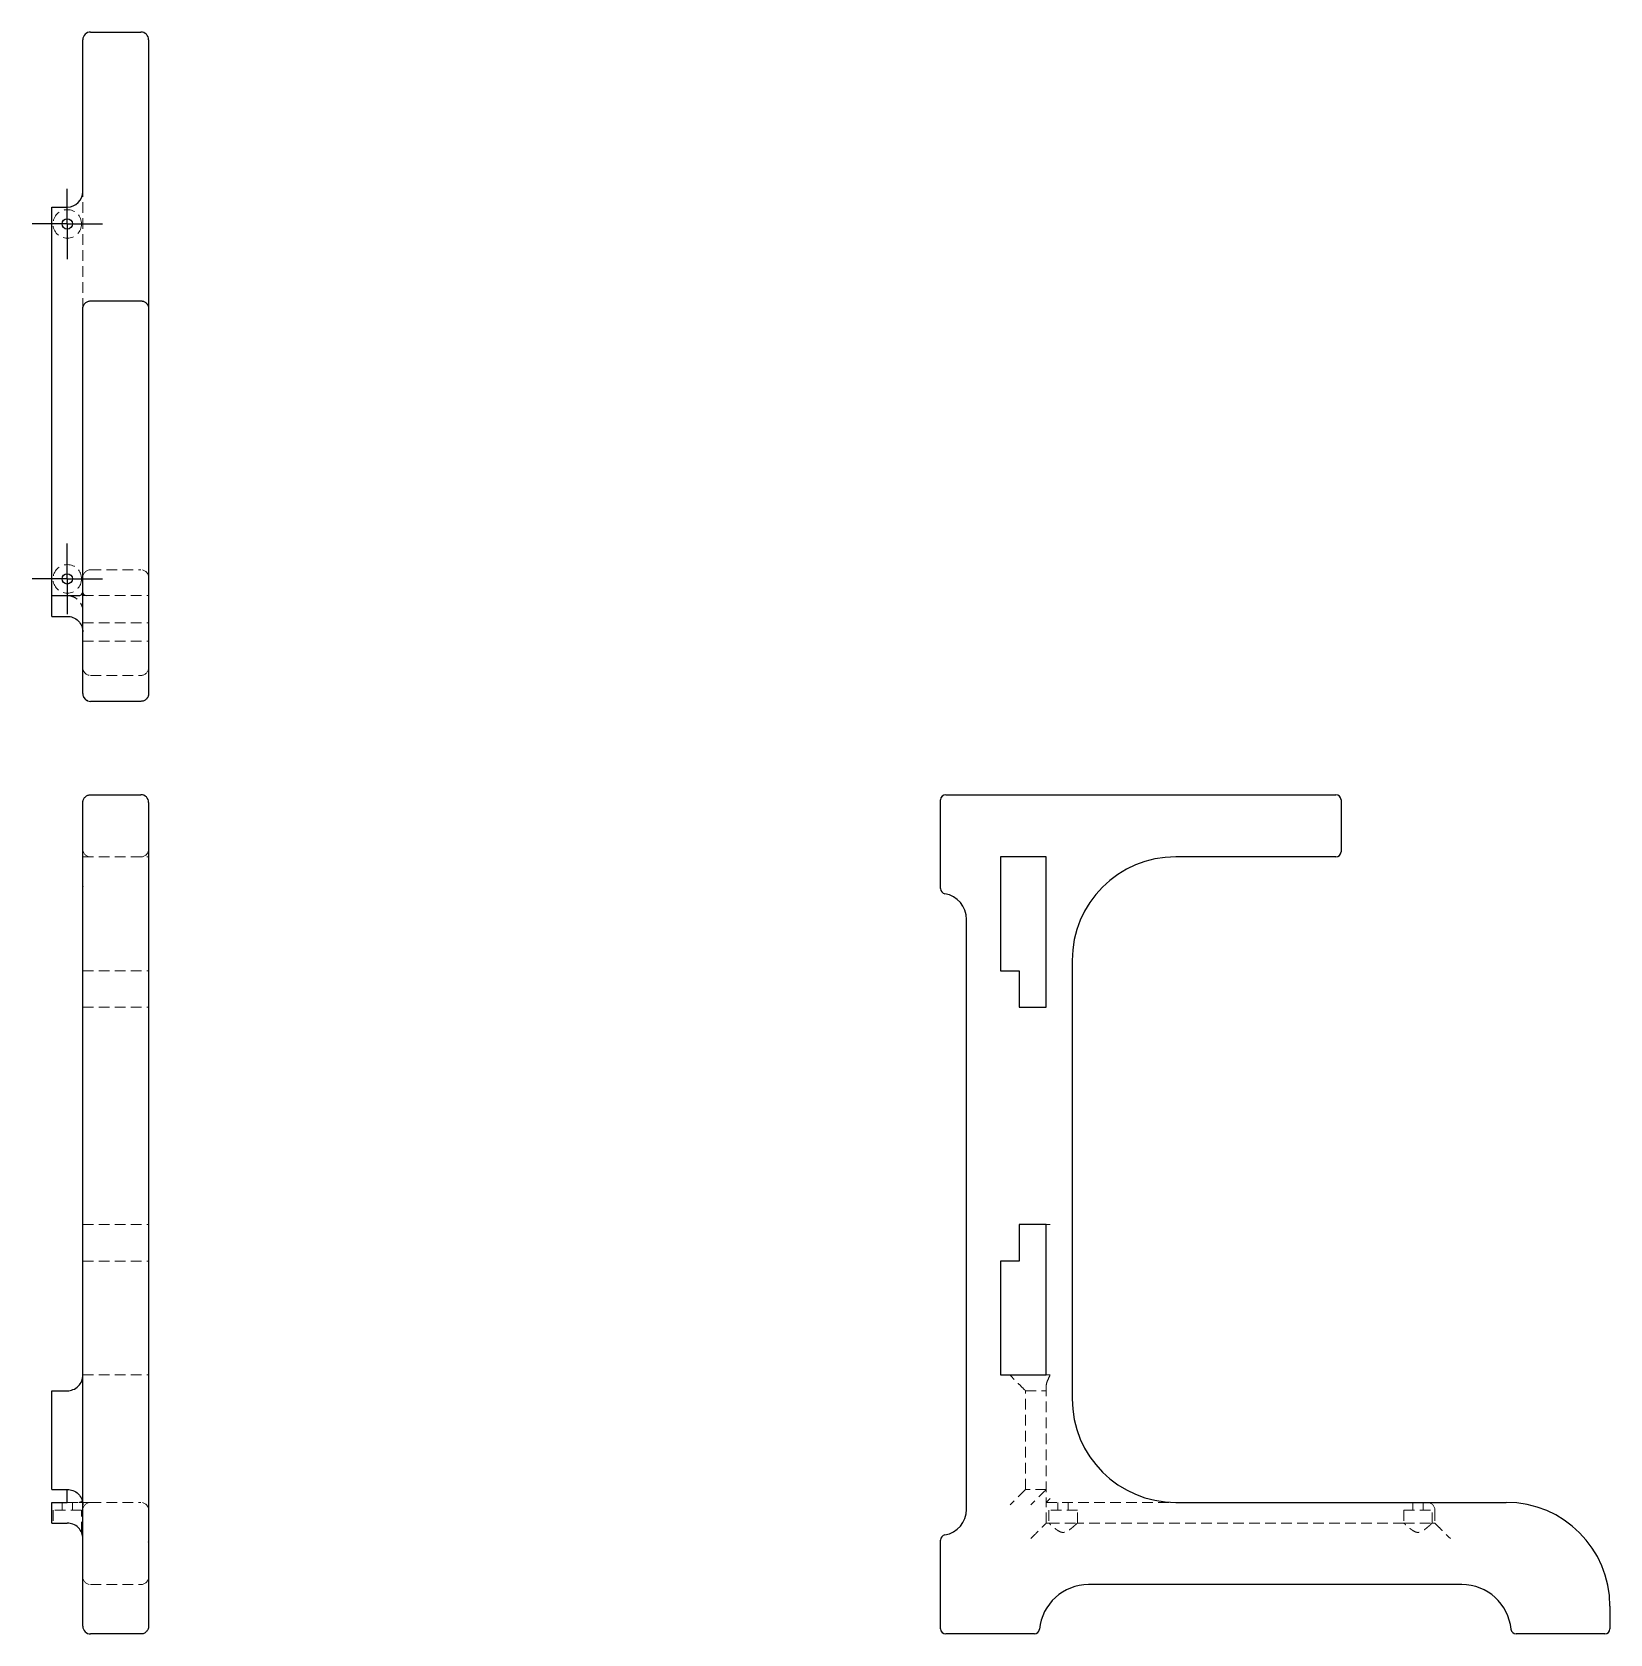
# Model space of a CAD drawing. Header units: millimetres. Extents: x 75 to 263, y 7 to 198.
import ezdxf

# ---------------------------------------------------------------- set-up
doc = ezdxf.new("R2010")
doc.units = ezdxf.units.MM
doc.linetypes.add('HIDDEN', pattern=[1.905, 1.27, -0.635])
doc.layers.add('10', color=7, linetype='Continuous')

# ---------------------------------------------------------------- blocks, each defined once
blk = doc.blocks.new('SW_CENTERMARKSYMBOL_0')
at = {"layer": '10', "color": 0}
for p, q in [((0, 2.5), (0, 4.2)), ((0, 0), (0, 2.5)), ((-2.5, 0), (-4.2, 0)), ((0, 0), (-2.5, 0)), ((0, 0), (0, -2.5)), ((0, 0), (2.5, 0)), ((2.5, 0), (4.2, 0)), ((0, -2.5), (0, -4.2))]:
    blk.add_line(p, q, dxfattribs=at)
blk = doc.blocks.new('SW_CENTERMARKSYMBOL_1')
at = {"layer": '10', "color": 0}
for p, q in [((0, 2.5), (0, 4.2)), ((0, 0), (0, 2.5)), ((-2.5, 0), (-4.2, 0)), ((0, 0), (-2.5, 0)), ((0, 0), (0, -2.5)), ((0, 0), (2.5, 0)), ((2.5, 0), (4.2, 0)), ((0, -2.5), (0, -4.2))]:
    blk.add_line(p, q, dxfattribs=at)

msp = doc.modelspace()

# ---------------------------------------------------------------- linework, layer by layer
at = {"color": 7, "linetype": 'Continuous', "lineweight": 25}
for p, q in [((80.93, 185.53), (80.93, 196.95)), ((81.86, 197.88), (87.85, 197.88)), ((88.77, 196.95), (88.77, 185.53)), ((80.93, 178.86), (80.93, 185.53)), ((88.77, 185.53), (88.77, 164.91)), ((77.23, 177.01), (79.08, 177.01)), ((77.23, 176.09), (77.23, 177.01)), ((77.23, 130.72), (77.23, 176.09)), ((80.93, 119.05), (80.93, 164.91)), ((81.86, 165.84), (87.85, 165.84)), ((88.77, 164.91), (88.77, 119.05)), ((77.23, 128.25), (77.23, 130.72)), ((77.23, 130.72), (79.08, 130.72)), ((79.08, 130.72), (80.47, 130.72)), ((77.23, 128.25), (79.08, 128.25)), ((87.85, 118.12), (81.86, 118.12)), ((81.86, 107), (87.85, 107)), ((183.74, 107), (230.22, 107)), ((80.93, 96.06), (80.93, 106.07)), ((88.77, 106.07), (88.77, 96.06)), ((183.12, 95.81), (183.12, 106.38)), ((230.84, 106.38), (230.84, 100.21)), ((195.72, 99.59), (190.28, 99.59)), ((190.28, 99.59), (190.28, 86.01)), ((195.72, 81.69), (195.72, 99.59)), ((230.22, 99.59), (211.15, 99.59)), ((80.93, 92.15), (80.93, 96.06)), ((88.77, 96.06), (88.77, 92.15)), ((80.93, 21.85), (80.93, 92.15)), ((88.77, 92.15), (88.77, 21.85)), ((186.21, 21.85), (186.21, 92.15)), ((190.28, 86.01), (192.48, 86.01)), ((192.48, 86.01), (192.48, 81.69)), ((198.8, 87.25), (198.8, 35.03)), ((192.48, 81.69), (195.72, 81.69)), ((195.72, 55.77), (192.48, 55.77)), ((192.48, 55.77), (192.48, 51.44)), ((195.72, 37.86), (195.72, 55.77)), ((190.28, 51.44), (190.28, 37.86)), ((192.48, 51.44), (190.28, 51.44)), ((190.28, 37.86), (195.72, 37.86)), ((77.23, 35.98), (79.08, 35.98)), ((77.23, 24.22), (77.23, 35.98)), ((77.23, 24.22), (79.08, 24.22)), ((79.08, 22.68), (79.08, 24.22)), ((77.23, 20.21), (77.23, 22.68)), ((77.23, 22.68), (79.08, 22.68)), ((80.93, 17.94), (80.93, 21.85)), ((88.77, 21.85), (88.77, 17.94)), ((211.15, 22.68), (250.53, 22.68)), ((77.23, 20.21), (79.08, 20.21)), ((80.93, 7.93), (80.93, 17.94)), ((88.77, 17.94), (88.77, 7.93)), ((183.12, 7.62), (183.12, 18.19)), ((245.24, 12.88), (200.76, 12.88)), ((262.88, 10.33), (262.88, 7.62)), ((87.85, 7), (81.86, 7)), ((194.3, 7), (183.74, 7)), ((262.26, 7), (251.7, 7))]:
    msp.add_line(p, q, dxfattribs=at)
at = {"color": 7, "linetype": 'HIDDEN', "lineweight": 18}
for p, q in [((80.93, 164.91), (80.93, 178.86)), ((81.86, 133.8), (87.85, 133.8)), ((80.93, 130.72), (88.77, 130.72)), ((80.93, 127.48), (88.77, 127.48)), ((80.93, 125.28), (88.77, 125.28)), ((81.86, 121.21), (87.85, 121.21)), ((88.5, 118.4), (88.22, 118.21)), ((80.93, 99.59), (88.77, 99.59)), ((80.93, 86.01), (88.77, 86.01)), ((80.93, 81.69), (88.77, 81.69)), ((80.93, 55.77), (88.77, 55.77)), ((196.18, 55.77), (195.72, 55.77)), ((80.93, 51.44), (88.77, 51.44)), ((80.93, 37.86), (88.77, 37.86)), ((195.72, 37.86), (196.18, 37.86)), ((195.72, 36.61), (195.72, 22.68)), ((193.25, 35.98), (195.72, 35.98)), ((193.25, 24.22), (193.25, 35.98)), ((195.72, 24.22), (193.25, 24.22)), ((80.78, 21.75), (77.38, 21.75)), ((77.38, 21.75), (77.38, 20.21)), ((78.46, 22.68), (78.46, 21.75)), ((79.08, 22.68), (80.47, 22.68)), ((79.7, 21.75), (79.7, 22.68)), ((80.78, 19.11), (80.78, 21.75)), ((81.86, 22.68), (87.85, 22.68)), ((195.72, 22.68), (205.24, 22.68)), ((195.72, 20.21), (195.72, 22.68)), ((199.42, 21.75), (196.03, 21.75)), ((196.03, 21.75), (196.03, 20.21)), ((197.11, 22.68), (197.11, 21.75)), ((198.34, 21.75), (198.34, 22.68)), ((199.42, 20.21), (199.42, 21.75)), ((238.31, 21.75), (241.7, 21.75)), ((238.31, 21.75), (238.31, 20.21)), ((239.39, 22.68), (239.39, 21.75)), ((240.62, 21.75), (240.62, 22.68)), ((241.7, 20.21), (241.7, 21.75)), ((242.01, 21.75), (242.01, 20.21)), ((196.03, 20.21), (195.72, 20.21)), ((196.03, 20.21), (199.42, 20.21)), ((238.31, 20.21), (199.42, 20.21)), ((238.31, 20.21), (241.7, 20.21)), ((242.01, 20.21), (241.7, 20.21)), ((81.86, 12.88), (87.85, 12.88))]:
    msp.add_line(p, q, dxfattribs=at)
for centre in [(79.08, 175.01), (79.08, 132.72)]:
    msp.add_circle(centre, 1.7, dxfattribs=at)
at = {"color": 7, "linetype": 'Continuous', "lineweight": 25}
for centre in [(79.08, 175.01), (79.08, 132.72)]:
    msp.add_circle(centre, 0.617, dxfattribs=at)
for centre, radius, start, end in [((81.86, 196.95), 0.926, 90, 180), ((87.85, 196.95), 0.926, 0, 90), ((79.08, 178.86), 1.85, 270, 0), ((183.74, 106.38), 0.617, 90, 180), ((230.22, 106.38), 0.617, 0, 90), ((211.15, 87.25), 12.35, 90, 180), ((230.22, 100.21), 0.617, 270, 0), ((183.74, 95.81), 0.617, 180, 260.4059), ((183.12, 92.15), 3.09, 0, 80.4059), ((211.15, 35.03), 12.35, 180, 270), ((183.12, 21.85), 3.09, 279.5941, 0), ((250.53, 10.33), 12.35, 0, 90), ((183.74, 18.19), 0.617, 99.5941, 180), ((200.76, 7), 5.88, 90, 174.548), ((245.24, 7), 5.88, 5.452, 90), ((183.74, 7.62), 0.617, 180, 270), ((194.3, 7.62), 0.617, 270, 354.548), ((251.7, 7.62), 0.617, 185.452, 270), ((262.26, 7.62), 0.617, 270, 0)]:
    msp.add_arc(centre, radius, start, end, dxfattribs=at)
at = {"color": 7, "linetype": 'HIDDEN', "lineweight": 18}
for centre, radius, start, end in [((81.86, 132.88), 0.926, 90, 180), ((87.85, 132.88), 0.926, 0, 90), ((81.39, 131.18), 0.463, 180, 270), ((81.86, 122.14), 0.926, 180, 270), ((87.85, 122.14), 0.926, 270, 0), ((81.86, 100.52), 0.926, 180, 270), ((87.85, 100.52), 0.926, 270, 0), ((81.86, 21.75), 0.926, 90, 180), ((87.85, 21.75), 0.926, 0, 90), ((241.09, 21.75), 0.926, 0, 90), ((81.86, 13.81), 0.926, 180, 270), ((87.85, 13.81), 0.926, 270, 0)]:
    msp.add_arc(centre, radius, start, end, dxfattribs=at)
at = {"color": 7, "linetype": 'Continuous', "lineweight": 25}
for points, knots in [([(80.93, 164.91), (80.93, 164.94), (80.93, 165), (80.95, 165.08), (80.96, 165.16), (81, 165.28), (81.08, 165.43), (81.2, 165.58), (81.35, 165.69), (81.51, 165.78), (81.68, 165.83), (81.8, 165.84), (81.86, 165.84)], [0, 0, 0, 0, 0.065614, 0.119307, 0.161076, 0.24593, 0.384654, 0.508545, 0.640701, 0.765841, 0.883841, 1, 1, 1, 1]), ([(87.85, 165.84), (87.87, 165.84), (87.93, 165.84), (88.02, 165.82), (88.1, 165.8), (88.22, 165.77), (88.36, 165.69), (88.5, 165.58), (88.62, 165.43), (88.7, 165.28), (88.74, 165.15), (88.77, 165.03), (88.77, 164.96), (88.77, 164.91)], [0, 0, 0, 0, 0.05793, 0.116269, 0.175071, 0.234391, 0.359493, 0.491627, 0.615481, 0.754182, 0.839016, 0.906105, 1, 1, 1, 1]), ([(80.47, 130.72), (80.55, 130.72), (80.62, 130.74), (80.73, 130.79), (80.78, 130.83), (80.9, 130.97), (80.93, 131.07), (80.93, 131.18)], [0, 0, 0, 0, 0.25, 0.25, 0.5, 0.5, 1, 1, 1, 1]), ([(79.08, 128.25), (79.3, 128.25), (79.53, 128.21), (79.99, 128.03), (80.21, 127.89), (80.57, 127.52), (80.71, 127.31), (80.89, 126.85), (80.93, 126.61), (80.93, 126.4)], [0, 0, 0, 0, 0.25, 0.25, 0.5, 0.5, 0.75, 0.75, 1, 1, 1, 1]), ([(80.93, 119.05), (80.93, 118.81), (81.03, 118.57), (81.37, 118.22), (81.62, 118.12), (81.86, 118.12)], [0, 0, 0, 0, 0.5, 0.5, 1, 1, 1, 1]), ([(80.99, 118.73), (80.99, 118.72), (81.03, 118.6), (81.18, 118.38), (81.38, 118.26), (81.48, 118.21)], [0, 0, 0, 0, 0.04017, 0.529913, 1, 1, 1, 1]), ([(88.77, 119.05), (88.77, 119.02), (88.77, 118.96), (88.76, 118.89), (88.74, 118.8), (88.7, 118.68), (88.62, 118.54), (88.5, 118.39), (88.36, 118.27), (88.19, 118.19), (88.02, 118.13), (87.9, 118.13), (87.85, 118.12)], [0, 0, 0, 0, 0.065614, 0.119307, 0.161076, 0.24593, 0.384654, 0.508545, 0.640701, 0.765841, 0.883841, 1, 1, 1, 1]), ([(88.77, 119.05), (88.77, 119.01), (88.77, 118.95), (88.76, 118.89), (88.76, 118.88), (88.75, 118.87), (88.74, 118.81), (88.69, 118.65), (88.6, 118.47), (88.5, 118.4), (88.5, 118.4)], [0, 0, 0, 0, 0.181709, 0.229876, 0.243271, 0.247297, 0.249541, 0.499296, 0.993754, 1, 1, 1, 1]), ([(80.93, 106.07), (80.93, 106.1), (80.93, 106.16), (80.95, 106.24), (80.96, 106.32), (81, 106.44), (81.08, 106.59), (81.2, 106.73), (81.35, 106.85), (81.51, 106.94), (81.68, 106.99), (81.8, 107), (81.86, 107)], [0, 0, 0, 0, 0.065614, 0.119307, 0.161076, 0.24593, 0.384654, 0.508545, 0.640701, 0.765841, 0.883841, 1, 1, 1, 1]), ([(88.77, 106.07), (88.77, 106.32), (88.67, 106.56), (88.33, 106.9), (88.09, 107), (87.85, 107)], [0, 0, 0, 0, 0.5, 0.5, 1, 1, 1, 1]), ([(80.93, 96.06), (80.93, 96.05), (80.94, 96.03), (80.95, 96.01), (80.95, 96.01)], [0, 0, 0, 0, 0.728185, 1, 1, 1, 1]), ([(79.08, 35.98), (79.3, 35.98), (79.53, 36.02), (79.99, 36.2), (80.21, 36.34), (80.57, 36.71), (80.71, 36.92), (80.89, 37.38), (80.93, 37.62), (80.93, 37.83)], [0, 0, 0, 0, 0.25, 0.25, 0.5, 0.5, 0.75, 0.75, 1, 1, 1, 1]), ([(79.08, 24.22), (79.3, 24.22), (79.53, 24.18), (79.99, 24), (80.21, 23.86), (80.57, 23.5), (80.71, 23.28), (80.89, 22.82), (80.93, 22.59), (80.93, 22.37)], [0, 0, 0, 0, 0.25, 0.25, 0.5, 0.5, 0.75, 0.75, 1, 1, 1, 1]), ([(80.93, 18.36), (80.93, 18.58), (80.89, 18.81), (80.71, 19.27), (80.57, 19.49), (80.21, 19.85), (79.99, 19.99), (79.53, 20.17), (79.3, 20.21), (79.08, 20.21)], [0, 0, 0, 0, 0.25, 0.25, 0.5, 0.5, 0.75, 0.75, 1, 1, 1, 1]), ([(88.77, 17.94), (88.77, 17.95), (88.77, 17.97), (88.76, 17.99), (88.75, 17.99)], [0, 0, 0, 0, 0.728185, 1, 1, 1, 1]), ([(80.93, 7.93), (80.93, 7.68), (81.03, 7.44), (81.37, 7.1), (81.62, 7), (81.86, 7)], [0, 0, 0, 0, 0.5, 0.5, 1, 1, 1, 1]), ([(88.77, 7.93), (88.77, 7.9), (88.77, 7.84), (88.76, 7.76), (88.74, 7.68), (88.7, 7.56), (88.62, 7.41), (88.5, 7.27), (88.36, 7.15), (88.19, 7.06), (88.02, 7.01), (87.9, 7), (87.85, 7)], [0, 0, 0, 0, 0.065614, 0.119307, 0.161076, 0.24593, 0.384654, 0.508545, 0.640701, 0.765841, 0.883841, 1, 1, 1, 1])]:
    msp.add_open_spline(points, degree=3, knots=knots, dxfattribs=at)
at = {"color": 7, "linetype": 'HIDDEN', "lineweight": 18}
for points, knots in [([(79.08, 130.72), (79.3, 130.72), (79.53, 130.68), (79.99, 130.5), (80.21, 130.35), (80.57, 129.99), (80.71, 129.77), (80.89, 129.32), (80.93, 129.08), (80.93, 128.86)], [0, 0, 0, 0, 0.25, 0.25, 0.5, 0.5, 0.75, 0.75, 1, 1, 1, 1]), ([(193.25, 35.98), (193.25, 35.98), (193.21, 36.02), (193.03, 36.2), (192.89, 36.34), (192.52, 36.71), (192.31, 36.92), (191.85, 37.38), (191.61, 37.62), (191.4, 37.83)], [0, 0, 0, 0, 0.25, 0.25, 0.5, 0.5, 0.75, 0.75, 1, 1, 1, 1]), ([(195.72, 36.61), (195.72, 36.7), (195.74, 36.79), (195.79, 36.99), (195.83, 37.1), (195.97, 37.41), (196.07, 37.62), (196.18, 37.83)], [0, 0, 0, 0, 0.25, 0.25, 0.5, 0.5, 1, 1, 1, 1]), ([(80.47, 22.68), (80.52, 22.68), (80.58, 22.69), (80.7, 22.73), (80.75, 22.77), (80.84, 22.86), (80.88, 22.92), (80.92, 23.03), (80.93, 23.09), (80.93, 23.14)], [0, 0, 0, 0, 0.25, 0.25, 0.5, 0.5, 0.75, 0.75, 1, 1, 1, 1]), ([(193.25, 24.22), (193.25, 24.22), (193.21, 24.18), (193.03, 24), (192.89, 23.86), (192.52, 23.5), (192.31, 23.28), (191.85, 22.82), (191.61, 22.59), (191.4, 22.37)], [0, 0, 0, 0, 0.25, 0.25, 0.5, 0.5, 0.75, 0.75, 1, 1, 1, 1]), ([(195.72, 24.22), (195.72, 24.22), (195.68, 24.18), (195.5, 24), (195.35, 23.86), (194.99, 23.5), (194.77, 23.28), (194.32, 22.82), (194.08, 22.59), (193.86, 22.37)], [0, 0, 0, 0, 0.25, 0.25, 0.5, 0.5, 0.75, 0.75, 1, 1, 1, 1]), ([(195.72, 22.68), (195.72, 22.68), (195.73, 22.69), (195.77, 22.73), (195.81, 22.77), (195.9, 22.86), (195.95, 22.92), (196.07, 23.03), (196.12, 23.09), (196.18, 23.14)], [0, 0, 0, 0, 0.25, 0.25, 0.5, 0.5, 0.75, 0.75, 1, 1, 1, 1]), ([(80.47, 22.68), (80.47, 22.68), (80.52, 22.68), (80.69, 22.68), (80.8, 22.68), (81.07, 22.68), (81.22, 22.68), (81.53, 22.68), (81.69, 22.68), (81.86, 22.68)], [0, 0, 0, 0, 0.25, 0.25, 0.5, 0.5, 0.75, 0.75, 1, 1, 1, 1]), ([(205.24, 22.68), (205.75, 22.68), (206.25, 22.68), (207.25, 22.68), (207.75, 22.68), (208.73, 22.68), (209.22, 22.68), (210.19, 22.68), (210.67, 22.68), (211.15, 22.68)], [0, 0, 0, 0, 0.25, 0.25, 0.5, 0.5, 0.75, 0.75, 1, 1, 1, 1]), ([(193.86, 18.36), (194.08, 18.58), (194.32, 18.81), (194.77, 19.27), (194.99, 19.49), (195.35, 19.85), (195.5, 19.99), (195.68, 20.17), (195.72, 20.21), (195.72, 20.21)], [0, 0, 0, 0, 0.25, 0.25, 0.5, 0.5, 0.75, 0.75, 1, 1, 1, 1]), ([(199.42, 20.21), (199.42, 20.21), (199.41, 20.2), (199.36, 20.15), (199.32, 20.12), (199.22, 20.03), (199.17, 19.98), (199.04, 19.87), (198.97, 19.81), (198.82, 19.68), (198.74, 19.61), (198.57, 19.48), (198.48, 19.41), (198.29, 19.29), (198.18, 19.22), (198.02, 19.15), (197.96, 19.13), (197.84, 19.11), (197.78, 19.1), (197.6, 19.1), (197.47, 19.13), (197.26, 19.23), (197.15, 19.29), (196.96, 19.42), (196.87, 19.48), (196.7, 19.62), (196.62, 19.68), (196.47, 19.81), (196.4, 19.87), (196.28, 19.98), (196.22, 20.03), (196.08, 20.16), (196.03, 20.21), (196.03, 20.21)], [0, 0, 0, 0, 0.0625, 0.0625, 0.125, 0.125, 0.1875, 0.1875, 0.25, 0.25, 0.3125, 0.3125, 0.375, 0.375, 0.4375, 0.4375, 0.46875, 0.46875, 0.5, 0.5, 0.5625, 0.5625, 0.625, 0.625, 0.6875, 0.6875, 0.75, 0.75, 0.8125, 0.8125, 0.875, 0.875, 1, 1, 1, 1]), ([(241.7, 20.21), (241.7, 20.21), (241.69, 20.2), (241.64, 20.15), (241.6, 20.12), (241.51, 20.03), (241.45, 19.98), (241.32, 19.87), (241.25, 19.81), (241.1, 19.68), (241.02, 19.61), (240.85, 19.48), (240.76, 19.41), (240.57, 19.29), (240.47, 19.22), (240.3, 19.15), (240.24, 19.13), (240.12, 19.11), (240.06, 19.1), (239.88, 19.1), (239.76, 19.13), (239.54, 19.23), (239.44, 19.29), (239.25, 19.42), (239.16, 19.48), (238.99, 19.62), (238.91, 19.68), (238.76, 19.81), (238.69, 19.87), (238.56, 19.98), (238.5, 20.03), (238.36, 20.16), (238.31, 20.21), (238.31, 20.21)], [0, 0, 0, 0, 0.0625, 0.0625, 0.125, 0.125, 0.1875, 0.1875, 0.25, 0.25, 0.3125, 0.3125, 0.375, 0.375, 0.4375, 0.4375, 0.46875, 0.46875, 0.5, 0.5, 0.5625, 0.5625, 0.625, 0.625, 0.6875, 0.6875, 0.75, 0.75, 0.8125, 0.8125, 0.875, 0.875, 1, 1, 1, 1]), ([(242.01, 20.21), (242.01, 20.21), (242.05, 20.17), (242.23, 19.99), (242.37, 19.85), (242.74, 19.49), (242.95, 19.27), (243.41, 18.81), (243.65, 18.58), (243.86, 18.36)], [0, 0, 0, 0, 0.25, 0.25, 0.5, 0.5, 0.75, 0.75, 1, 1, 1, 1])]:
    msp.add_open_spline(points, degree=3, knots=knots, dxfattribs=at)
at = {"color": 7, "linetype": 'Continuous', "lineweight": 25}
for points in [[(88.77, 96.06), (88.77, 96.04), (88.77, 96.03), (88.75, 96.01)], [(80.93, 17.94), (80.93, 17.96), (80.94, 17.97), (80.95, 17.99)]]:
    msp.add_open_spline(points, degree=3, dxfattribs=at)

# ---------------------------------------------------------------- block references
at = {"layer": '10'}
for name, p in [('SW_CENTERMARKSYMBOL_0', (79.08, 175.01)), ('SW_CENTERMARKSYMBOL_1', (79.08, 132.72))]:
    msp.add_blockref(name, p, dxfattribs=at)

doc.saveas('drawing.dxf')
